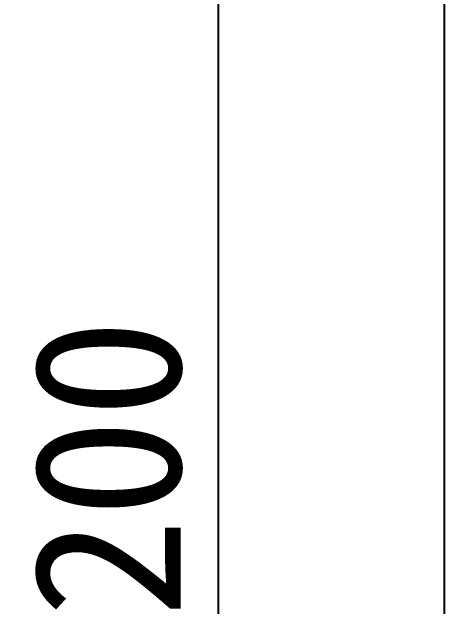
# Model space of a CAD drawing. Header units: millimetres. Extents: x 204800 to 233555, y -2285 to 8522.
# Drawn here: x 224378 to 224967, y 412 to 1222 of the extents above; entities that cross this region are included whole.
import ezdxf

# ---------------------------------------------------------------- set-up
doc = ezdxf.new("R2010")
doc.units = ezdxf.units.MM
doc.layers.add('DIM【标注】', color=66, linetype='Continuous')
doc.styles.add('ROMANS', font='romans.shx', dxfattribs={"bigfont": 'hztxt'})
doc.styles.add('宋体', font='SimSun.ttf', dxfattribs={"height": 200})
doc.dimstyles.new('模型空间1：40', dxfattribs={"dimscale": 50, "dimtxt": 1.4, "dimasz": 1, "dimexe": 0, "dimexo": 0.5, "dimgap": 1, "dimtad": 1, "dimdec": 0, "dimrnd": 5, "dimzin": 0, "dimdsep": 46, "dimtxsty": 'ROMANS', "dimblk": 'ARCHTICK', "dimcen": 0.09, "dimclrd": 1, "dimclre": 1, "dimclrt": 2, "dimadec": 0, "dimazin": 0, "dimtfac": 1, "dimtdec": 0, "dimtix": 1, "dimtmove": 2, "dimatfit": 3, "dimldrblk": 'ZHL-SOFT_JT', "dimfxl": 2, "dimfxlon": 1, "dimtolj": 1, "dimtzin": 0, "dimarcsym": 0})

# ---------------------------------------------------------------- blocks, each defined once
blk = doc.blocks.new('_OBLIQUE')
at = {"color": 0, "linetype": 'ByBlock'}
blk.add_line((-0.5, -0.5), (0.5, 0.5), dxfattribs=at)
blk = doc.blocks.new('*D55')
at = {"layer": 'DEFPOINTS', "color": 0, "ltscale": 6, "transparency": 16777216}
for p in [(224659.32, 1632.24), (224966.59, 1632.24), (224966.59, -567.76)]:
    blk.add_point(p, dxfattribs=at)
at = {"layer": 'DIM【标注】', "color": 251, "lineweight": -2, "ltscale": 6, "transparency": 16777216}
for p, q in [((224941.59, 1632.24), (224659.32, 1632.24)), ((224659.32, -567.76), (224659.32, 1632.24)), ((224941.59, -567.76), (224659.32, -567.76))]:
    blk.add_line(p, q, dxfattribs=at)
at = {"layer": 'DIM【标注】', "color": 251, "lineweight": -2, "ltscale": 6, "transparency": 16777216, "xscale": 50, "yscale": 50, "zscale": 50}
for p, rotation in [((224659.32, 1632.24), 90), ((224659.32, -567.76), 270)]:
    blk.add_blockref('_OBLIQUE', p, dxfattribs=dict(at, rotation=rotation))
at = {"layer": 'DIM【标注】', "color": 8, "ltscale": 6, "transparency": 16777216, "insert": (224509.32, 532.24), "char_height": 200, "attachment_point": 5, "rotation": 90, "style": '宋体'}
blk.add_mtext('\\A1;2200', dxfattribs=at)
blk = doc.blocks.new('ZHL-SOFT_JT')
for p, q in [((-0.94, 0.839), (-0.94, 0.839)), ((-0.94, 0.737), (-0.94, 0.737)), ((-0.867, 0.7737), (-0.867, 0.7737)), ((-0.867, 0.6758), (-0.867, 0.6758)), ((-0.787, 0.7022), (-0.787, 0.7022)), ((-0.94, 0.63647), (-0.94, 0.63647)), ((-0.867, 0.586942), (-0.867, 0.586942)), ((-0.787, 0.614), (-0.787, 0.614)), ((-0.787, 0.53266), (-0.787, 0.53266)), ((-0.7, 0.5526), (-0.7, 0.5526)), ((-0.629, 0.49), (-0.63, 0.49)), ((-0.7, 0.4797), (-0.7, 0.4797)), ((-0.552, 0.4299), (-0.552, 0.4299)), ((-0.472, 0.368), (-0.472, 0.368)), ((-0.3929, 0.3067), (-0.3929, 0.3067)), ((-0.31548, 0.24568), (-0.31548, 0.24568)), ((-0.23659, 0.184298), (-0.23659, 0.184298)), ((-0.3929, -0.3067), (-0.3929, -0.3067)), ((-0.31548, -0.24568), (-0.31548, -0.24568)), ((-0.23659, -0.184298), (-0.23659, -0.184298)), ((-0.7, -0.4797), (-0.7, -0.4797)), ((-0.552, -0.4299), (-0.552, -0.4299)), ((-0.472, -0.368), (-0.472, -0.368)), ((-0.94, -0.63647), (-0.94, -0.63647)), ((-0.867, -0.586942), (-0.867, -0.586942)), ((-0.787, -0.53266), (-0.787, -0.53266)), ((-0.787, -0.614), (-0.787, -0.614)), ((-0.7, -0.5526), (-0.7, -0.5526)), ((-0.629, -0.49), (-0.63, -0.49)), ((-0.94, -0.737), (-0.94, -0.737)), ((-0.867, -0.6758), (-0.867, -0.6758)), ((-0.867, -0.7737), (-0.867, -0.7737)), ((-0.787, -0.7022), (-0.787, -0.7022)), ((-0.94, -0.839), (-0.94, -0.839))]:
    blk.add_line(p, q)
blk.add_lwpolyline([(-1, 0), (0, 0), (-1, -1), (-1, -0.569), (0, 0), (-1, 0.569), (-1, 1), (0, 0)])

msp = doc.modelspace()

# ---------------------------------------------------------------- linework, layer by layer
at = {"layer": 'DIM【标注】', "color": 4, "ltscale": 6}
msp.add_line((224966.59, 1632.24), (224966.59, -567.76), dxfattribs=at)

# ---------------------------------------------------------------- dimensions: what is measured, and where the dimension line sits
dim = msp.add_linear_dim(base=(224659.32, 1632.24), p1=(224966.59, -567.76), p2=(224966.59, 1632.24), angle=90, dimstyle='模型空间1：40', override={"dimtxt": 3, "dimtxsty": '宋体', "dimblk": 'OBLIQUE', "dimclrd": 251, "dimclre": 251, "dimclrt": 8, "dimfxl": 10}, dxfattribs=at)
dim.commit()
dim.dimension.update_dxf_attribs({"geometry": '*D55', "text_midpoint": (224509.32, 532.24)})

doc.saveas('drawing.dxf')
